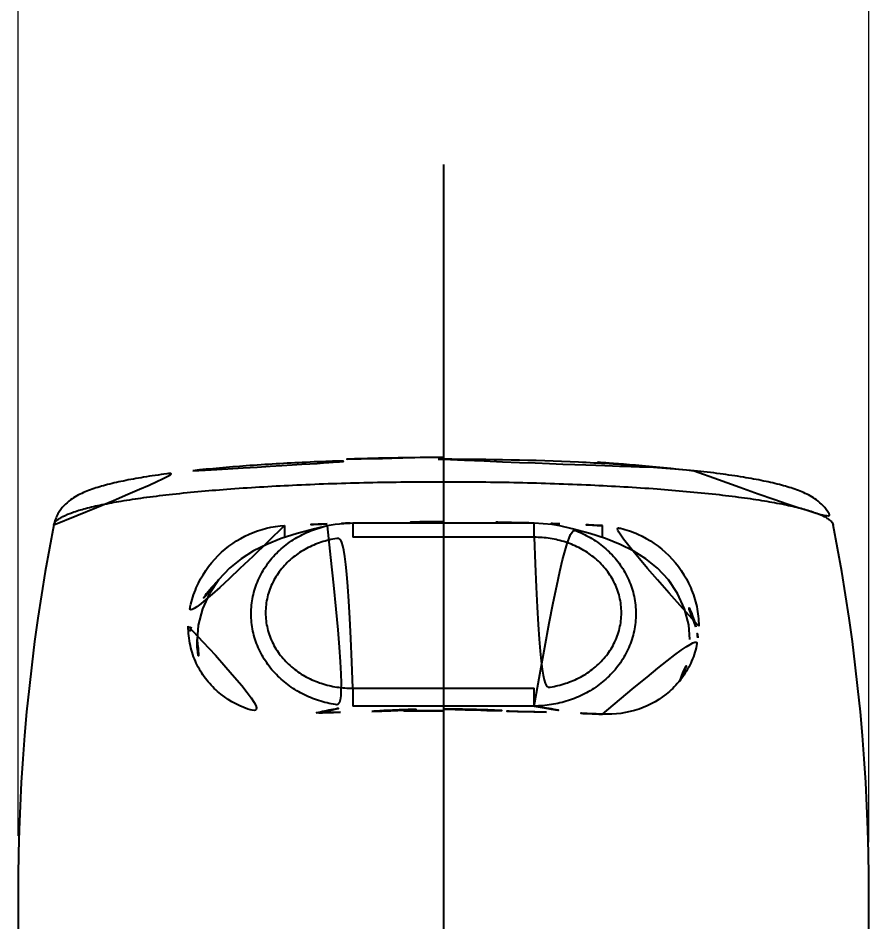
# Model space of a CAD drawing. Extents: x 16296660632 to 16296673174, y -37409619871 to -37409617131.
# Drawn here: x 16296672542.6 to 16296672595.6, y -37409617283.7 to -37409617227.4 of the extents above; entities that cross this region are included whole.
import ezdxf

# ---------------------------------------------------------------- set-up
doc = ezdxf.new("R2010")
doc.units = 0
doc.header["$LTSCALE"] = 10
doc.header["$MEASUREMENT"] = 0
doc.header["$PDMODE"] = 3
doc.header["$PDSIZE"] = -10
doc.linetypes.add('CENTER', pattern=[2, 1.25, -0.25, 0.25, -0.25])
doc.layers.get('0').update_dxf_attribs({"linetype": 'CONTINUOUS'})
doc.layers.get('DEFPOINTS').update_dxf_attribs({"linetype": 'CONTINUOUS'})
for name, color, linetype in [('3500S01', 7, 'CONTINUOUS'), ('COLOR9_1', 7, 'CONTINUOUS'), ('标注', 1, 'CONTINUOUS')]:
    doc.layers.add(name, color=color, linetype=linetype)
doc.styles.add('Daelim Dimension', font='', dxfattribs={"height": 1})
doc.styles.get('Daelim Dimension').set_extended_font_data('나눔고딕')
doc.dimstyles.new('DEFAULT', dxfattribs={"dimscale": 2, "dimtxt": 2, "dimasz": 2, "dimexe": 0, "dimexo": 2, "dimgap": 1, "dimtad": 1, "dimdec": 1, "dimzin": 9, "dimdsep": 46, "dimtxsty": 'Daelim Dimension', "dimcen": 0.5, "dimclrd": 252, "dimclre": 252, "dimclrt": 3, "dimadec": 1, "dimazin": 0, "dimtfac": 1, "dimtdec": 1, "dimtix": 1, "dimtmove": 0, "dimatfit": 3, "dimfxl": 1, "dimtolj": 1, "dimtzin": 1, "dimlwd": 9, "dimlwe": 9, "dimarcsym": 0})

# ---------------------------------------------------------------- blocks, each defined once
blk = doc.blocks.new('*D14')
at = {"color": 5, "lineweight": 9, "ltscale": 0.5, "transparency": 16777216}
for p, q in [((16296672542.57642, -37409617278.337593), (16296672542.57642, -37409617209.295807)), ((16296672546.57642, -37409617209.295807), (16296672591.57205, -37409617209.295807)), ((16296672595.57205, -37409617278.736488), (16296672595.57205, -37409617209.295807))]:
    blk.add_line(p, q, dxfattribs=at)
at = {"color": 5, "ltscale": 0.5, "transparency": 16777216}
for points in [[(16296672546.57642, -37409617208.629143), (16296672546.57642, -37409617209.962471), (16296672542.57642, -37409617209.295807)], [(16296672591.57205, -37409617208.629143), (16296672591.57205, -37409617209.962471), (16296672595.57205, -37409617209.295807)]]:
    blk.add_solid(points, dxfattribs=at)
at = {"layer": 'DEFPOINTS', "color": 0, "ltscale": 0.5, "transparency": 16777216}
for p in [(16296672595.57205, -37409617209.295807), (16296672542.57642, -37409617282.337593), (16296672595.57205, -37409617282.736488)]:
    blk.add_point(p, dxfattribs=at)
at = {"color": 7, "ltscale": 0.5, "transparency": 16777216, "insert": (16296672569.07423, -37409617196.394524), "char_height": 20, "attachment_point": 5, "style": 'Daelim Dimension'}
blk.add_mtext('\\A1;53', dxfattribs=at)

msp = doc.modelspace()

# ---------------------------------------------------------------- linework, layer by layer
at = {"layer": '3500S01', "color": 9, "linetype": 'Continuous'}
for p, q in [((16296672568.74999, -37409617254.890923), (16296672569.075399, -37409617254.890663)), ((16296672553.460461, -37409617255.6008), (16296672553.46174, -37409617255.600662)), ((16296672568.725731, -37409617256.28463), (16296672569.075399, -37409617256.284363)), ((16296672569.075399, -37409617256.284363), (16296672569.07518, -37409617258.787064)), ((16296672559.175369, -37409617259.021584), (16296672559.175369, -37409617259.763237)), ((16296672578.97543, -37409617259.763168), (16296672578.97543, -37409617259.021584)), ((16296672554.92152, -37409617262.61116), (16296672554.92152, -37409617262.561531)), ((16296672569.075159, -37409617270.545113), (16296672569.075399, -37409617302.876106))]:
    msp.add_line(p, q, dxfattribs=at)
at = {"layer": '3500S01', "color": 7, "linetype": 'Continuous'}
for centre, radius, start, end in [((16296672569.08111, -37409617399.86322), 145.105655, 90.00229494, 96.17938101), ((16296672569.069691, -37409617399.863213), 145.105646, 83.82051034, 89.99770506), ((16296672569.03492, -37409617470.90786), 212.120968, 89.9890717, 91.4266228), ((16296672569.083639, -37409617473.517609), 214.730716, 88.58212801, 90.00218566), ((16296672660.90843, -37409617281.84581), 118.333027, 168.85867462, 191.61754995), ((16296672567.98329, -37409617437.020187), 178.216395, 91.98147201, 92.832892), ((16296672568.597521, -37409617453.572052), 194.779601, 91.56818756, 91.99371948), ((16296672569.50358, -37409617455.170593), 196.378908, 88.00791877, 88.43039229), ((16296672570.00491, -37409617440.888153), 182.087665, 87.176189, 88.00933859), ((16296672477.242371, -37409617281.84581), 118.333027, 348.38245005, 11.14132538), ((16296672559.124611, -37409617266.773438), 5.950305, 134.9399575, 165.8220605), ((16296672559.42584, -37409617267.071373), 6.373982, 133.9074196, 134.9648401), ((16296672578.724541, -37409617267.071793), 6.37457, 45.0352373, 46.1086506), ((16296672579.02618, -37409617266.773453), 5.950315, 14.1905826, 45.0600425), ((16296672559.114849, -37409617266.768883), 5.939728, 165.8414356, 172.2734607), ((16296672579.036699, -37409617266.768692), 5.938953, 7.3195564, 14.1711807), ((16296672569.061449, -37409617496.809547), 226.265672, 89.99639366, 91.62252893), ((16296672569.139179, -37409617493.282722), 222.738857, 88.36458088, 90.01639245), ((16296672568.38518, -37409617470.864502), 200.311893, 91.63936419, 92.63520422), ((16296672569.93392, -37409617466.354797), 195.799231, 87.35331308, 88.37211835)]:
    msp.add_arc(centre, radius, start, end, dxfattribs=at)
at = {"layer": '3500S01', "color": 9, "linetype": 'Continuous'}
for points, knots in [([(16296672553.46175, -37409617255.600662), (16296672554.56398, -37409617255.48127), (16296672556.91345, -37409617255.276314), (16296672562.008699, -37409617254.980728), (16296672566.00437, -37409617254.895409), (16296672568.74999, -37409617254.890923)], [0, 0, 0, 0, 0.217241411, 0.462005798, 1, 1, 1, 1]), ([(16296672569.075399, -37409617254.890663), (16296672571.87919, -37409617254.890663), (16296672575.96072, -37409617254.972748), (16296672581.16457, -37409617255.270462), (16296672583.56432, -37409617255.478844), (16296672584.68927, -37409617255.600693)], [0, 0, 0, 0, 0.537952994, 0.782897487, 1, 1, 1, 1]), ([(16296672544.805639, -37409617258.979988), (16296672544.82559, -37409617258.878548), (16296672544.938999, -37409617258.728989), (16296672545.14324, -37409617258.573433), (16296672545.46826, -37409617258.385727), (16296672546.01527, -37409617258.167778), (16296672546.832319, -37409617257.926788), (16296672547.85174, -37409617257.69471), (16296672549.06481, -37409617257.473213), (16296672550.46113, -37409617257.265137), (16296672552.648741, -37409617256.996597), (16296672555.735889, -37409617256.718529), (16296672559.78038, -37409617256.476608), (16296672564.16526, -37409617256.324417), (16296672567.185591, -37409617256.287148), (16296672568.725731, -37409617256.28463)], [0, 0, 0, 0, 0.012743165, 0.021392216, 0.031884131, 0.058782604, 0.093780719, 0.136805334, 0.187589691, 0.245745556, 0.310793091, 0.459238973, 0.62771653, 0.810159985, 1, 1, 1, 1]), ([(16296672569.07584, -37409617256.28434), (16296672570.632351, -37409617256.284348), (16296672573.68816, -37409617256.317413), (16296672578.12851, -37409617256.465118), (16296672582.231371, -37409617256.704613), (16296672585.366579, -37409617256.982521), (16296672587.59042, -37409617257.25164), (16296672589.010759, -37409617257.460854), (16296672590.245159, -37409617257.683563), (16296672591.28264, -37409617257.917419), (16296672592.11425, -37409617258.160294), (16296672592.670971, -37409617258.380157), (16296672593.001841, -37409617258.569557), (16296672593.209459, -37409617258.72628), (16296672593.32497, -37409617258.877411), (16296672593.345169, -37409617258.980003)], [0, 0, 0, 0, 0.189144828, 0.371322596, 0.539831873, 0.688511204, 0.753706438, 0.812017536, 0.862946884, 0.906097659, 0.94119227, 0.968143513, 0.978646942, 0.987294771, 1, 1, 1, 1])]:
    msp.add_open_spline(points, degree=3, knots=knots, dxfattribs=at)
at = {"layer": '3500S01', "color": 7, "linetype": 'Continuous'}
for points, knots in [([(16296672544.80563, -37409617258.979973), (16296672544.85284, -37409617258.74028), (16296672545.0135, -37409617258.304443), (16296672545.39814, -37409617257.790329), (16296672545.81452, -37409617257.424568), (16296672546.36318, -37409617257.082962), (16296672547.0944, -37409617256.768303), (16296672548.06259, -37409617256.477158), (16296672549.17207, -37409617256.222771), (16296672550.448589, -37409617255.992088), (16296672551.896589, -37409617255.780899), (16296672552.920731, -37409617255.659264), (16296672553.46047, -37409617255.600792)], [0, 0, 0, 0, 0.074739671, 0.139249363, 0.194630203, 0.24333863, 0.336445585, 0.437130133, 0.552374419, 0.684503055, 0.833903994, 1, 1, 1, 1]), ([(16296672584.691139, -37409617255.600883), (16296672585.23082, -37409617255.659348), (16296672586.254869, -37409617255.780983), (16296672587.702709, -37409617255.992172), (16296672588.979111, -37409617256.222847), (16296672590.08847, -37409617256.477226), (16296672591.056561, -37409617256.768379), (16296672591.78772, -37409617257.082993), (16296672592.33638, -37409617257.424599), (16296672592.752661, -37409617257.790413), (16296672593.13735, -37409617258.304466), (16296672593.297951, -37409617258.740257), (16296672593.345169, -37409617258.979973)], [0, 0, 0, 0, 0.166093018, 0.315492073, 0.447617936, 0.562860067, 0.663543886, 0.75665063, 0.805356518, 0.860757457, 0.925249696, 1, 1, 1, 1]), ([(16296672559.175369, -37409617259.021584), (16296672558.418289, -37409617259.059113), (16296672556.885719, -37409617259.43486), (16296672554.91979, -37409617260.79921), (16296672553.76141, -37409617262.493301), (16296672553.26313, -37409617264.051163), (16296672553.17536, -37409617264.870743), (16296672553.1754, -37409617265.275589)], [0, 0, 0, 0, 0.239689977, 0.485571691, 0.741635084, 0.871983133, 1, 1, 1, 1]), ([(16296672584.975401, -37409617265.274277), (16296672584.9753, -37409617264.869461), (16296672584.887501, -37409617264.050018), (16296672584.38871, -37409617262.492622), (16296672583.2325, -37409617260.799057), (16296672581.575081, -37409617259.652969), (16296672580.112869, -37409617259.151108), (16296672579.354259, -37409617259.040359), (16296672578.975401, -37409617259.021584)], [0, 0, 0, 0, 0.127892505, 0.258093357, 0.513837899, 0.759537915, 0.880161514, 1, 1, 1, 1]), ([(16296672553.1754, -37409617265.275589), (16296672553.175449, -37409617265.681473), (16296672553.26041, -37409617266.477043), (16296672553.636181, -37409617267.589203), (16296672554.21871, -37409617268.560478), (16296672555.223289, -37409617269.642532), (16296672556.882721, -37409617270.593613), (16296672558.40835, -37409617270.800003), (16296672559.1754, -37409617270.764442)], [0, 0, 0, 0, 0.134051662, 0.26175473, 0.384832841, 0.505240642, 0.746393751, 1, 1, 1, 1]), ([(16296672578.97542, -37409617270.76445), (16296672579.74259, -37409617270.800003), (16296672581.26829, -37409617270.593437), (16296672582.92804, -37409617269.642189), (16296672583.932449, -37409617268.559837), (16296672584.51532, -37409617267.58815), (16296672584.89053, -37409617266.475731), (16296672584.975491, -37409617265.679977), (16296672584.975401, -37409617265.274277)], [0, 0, 0, 0, 0.253612225, 0.494721284, 0.615199797, 0.738215054, 0.866030534, 1, 1, 1, 1])]:
    msp.add_open_spline(points, degree=3, knots=knots, dxfattribs=at)
at = {"layer": 'COLOR9_1', "color": 7, "linetype": 'Continuous'}
for p, q in [((16296672561.83544, -37409617259.030991), (16296672561.824751, -37409617259.033333)), ((16296672574.716379, -37409617258.858932), (16296672563.43442, -37409617258.858932)), ((16296672576.32609, -37409617259.03334), (16296672576.315901, -37409617259.031113))]:
    msp.add_line(p, q, dxfattribs=at)
at = {"layer": 'COLOR9_1', "color": 9, "linetype": 'Continuous'}
for p, q in [((16296672563.43442, -37409617258.858932), (16296672563.43442, -37409617259.745354)), ((16296672574.716379, -37409617259.745354), (16296672574.716379, -37409617258.858932)), ((16296672574.716379, -37409617259.745354), (16296672563.43442, -37409617259.745354)), ((16296672563.43442, -37409617269.148888), (16296672563.43442, -37409617270.25782)), ((16296672563.43442, -37409617269.148888), (16296672574.716379, -37409617269.148888)), ((16296672574.716379, -37409617270.25782), (16296672574.716379, -37409617269.148888)), ((16296672574.716579, -37409617270.25782), (16296672563.434219, -37409617270.25782))]:
    msp.add_line(p, q, dxfattribs=at)
at = {"layer": 'COLOR9_1', "color": 7, "linetype": 'Continuous'}
for points in [[(16296672561.824751, -37409617259.033333), (16296672561.056789, -37409617259.21212), (16296672559.95594, -37409617259.508888), (16296672558.970921, -37409617259.829857), (16296672558.074551, -37409617260.187637), (16296672557.24896, -37409617260.59726), (16296672556.4744, -37409617261.082947), (16296672555.73946, -37409617261.676659), (16296672555.063061, -37409617262.401382), (16296672554.489559, -37409617263.251328), (16296672554.059059, -37409617264.203201), (16296672553.802099, -37409617265.209671), (16296672553.72554, -37409617266.111603)], [(16296672563.43442, -37409617258.858932), (16296672562.31937, -37409617258.941399), (16296672561.83552, -37409617259.030579)], [(16296672576.315729, -37409617259.03067), (16296672575.83581, -37409617258.942047), (16296672574.716379, -37409617258.858932)], [(16296672584.425261, -37409617266.111847), (16296672584.34753, -37409617265.20256), (16296672584.08939, -37409617264.196533), (16296672583.657841, -37409617263.24527), (16296672583.083731, -37409617262.396393), (16296672582.407261, -37409617261.67289), (16296672581.67251, -37409617261.080193), (16296672580.89822, -37409617260.595253), (16296672580.072781, -37409617260.186096), (16296672579.176559, -37409617259.828667), (16296672578.19169, -37409617259.50795), (16296672577.09104, -37409617259.211388), (16296672576.32609, -37409617259.03334)]]:
    msp.add_lwpolyline(points, dxfattribs=at)
for centre, radius, start, end in [((16296672559.148211, -37409617266.150146), 5.422809, 179.5925896, 207.4397634), ((16296672579.00218, -37409617266.150093), 5.423217, 331.9135505, 0.4039134)]:
    msp.add_arc(centre, radius, start, end, dxfattribs=at)
at = {"layer": 'COLOR9_1', "color": 9, "linetype": 'Continuous'}
for points, knots in [([(16296672561.82477, -37409617259.033379), (16296672561.47312, -37409617259.110847), (16296672560.953449, -37409617259.269043), (16296672560.29529, -37409617259.562714), (16296672559.66466, -37409617259.910309), (16296672558.936569, -37409617260.444962), (16296672558.317711, -37409617261.103561), (16296672557.905399, -37409617261.693069), (16296672557.55262, -37409617262.319839), (16296672557.23218, -37409617263.165733), (16296672557.06336, -37409617264.238029), (16296672557.120159, -37409617265.323631), (16296672557.39798, -37409617266.376091), (16296672557.882271, -37409617267.352432), (16296672558.54542, -37409617268.218437), (16296672559.356689, -37409617268.948357), (16296672560.282249, -37409617269.526016), (16296672561.289801, -37409617269.943207), (16296672562.349449, -37409617270.194), (16296672563.072889, -37409617270.254349), (16296672563.434071, -37409617270.25753)], [0, 0, 0, 0, 0.062436469, 0.093654816, 0.124857955, 0.187166013, 0.249425311, 0.280577662, 0.311730658, 0.373967652, 0.436257593, 0.498630828, 0.561110507, 0.623691503, 0.686374467, 0.749126044, 0.811900271, 0.874658552, 0.937370604, 1, 1, 1, 1]), ([(16296672574.71673, -37409617270.25753), (16296672575.077909, -37409617270.254356), (16296672575.80138, -37409617270.193977), (16296672576.86108, -37409617269.943138), (16296672577.86878, -37409617269.525978), (16296672578.794451, -37409617268.948143), (16296672579.605789, -37409617268.21801), (16296672580.268999, -37409617267.351761), (16296672580.753059, -37409617266.37516), (16296672581.03105, -37409617265.322617), (16296672581.087139, -37409617264.236969), (16296672580.91844, -37409617263.164742), (16296672580.597811, -37409617262.319023), (16296672580.24498, -37409617261.69239), (16296672579.832689, -37409617261.103027), (16296672579.21389, -37409617260.444633), (16296672578.48588, -37409617259.910187), (16296672577.855339, -37409617259.56266), (16296672577.197269, -37409617259.26902), (16296672576.677679, -37409617259.110817), (16296672576.326071, -37409617259.033379)], [0, 0, 0, 0, 0.062629142, 0.125346208, 0.188112481, 0.250896075, 0.313661788, 0.376355771, 0.438947621, 0.501432093, 0.563806689, 0.626092605, 0.68832089, 0.719469398, 0.750618348, 0.812861692, 0.875158673, 0.90635715, 0.93757117, 1, 1, 1, 1]), ([(16296672563.43442, -37409617269.148888), (16296672563.10083, -37409617269.147163), (16296672562.43259, -37409617269.099297), (16296672561.45504, -37409617268.867287), (16296672560.529869, -37409617268.476067), (16296672559.689871, -37409617267.925743), (16296672559.093081, -37409617267.337791), (16296672558.69739, -37409617266.802322), (16296672558.446791, -37409617266.370308), (16296672558.246849, -37409617265.912857), (16296672558.052851, -37409617265.277557), (16296672557.950411, -37409617264.446892), (16296672558.073059, -37409617263.451317), (16296672558.42136, -37409617262.510437), (16296672558.97443, -37409617261.672867), (16296672559.68984, -37409617260.968651), (16296672560.52989, -37409617260.418114), (16296672561.45503, -37409617260.026978), (16296672562.43259, -37409617259.794853), (16296672563.10083, -37409617259.747299), (16296672563.43442, -37409617259.745354)], [0, 0, 0, 0, 0.062696866, 0.125369137, 0.187993552, 0.25054636, 0.31301323, 0.344254237, 0.375474652, 0.406676972, 0.437863567, 0.500103291, 0.562341974, 0.624624994, 0.686990159, 0.749455324, 0.81200685, 0.874630644, 0.937302632, 1, 1, 1, 1]), ([(16296672574.716379, -37409617259.745354), (16296672575.049971, -37409617259.74707), (16296672575.71821, -37409617259.79493), (16296672576.695761, -37409617260.026947), (16296672577.620939, -37409617260.418159), (16296672578.46093, -37409617260.968498), (16296672579.05772, -37409617261.556442), (16296672579.453409, -37409617262.091904), (16296672579.70401, -37409617262.523933), (16296672579.90395, -37409617262.981369), (16296672580.09795, -37409617263.616676), (16296672580.20039, -37409617264.447342), (16296672580.07773, -37409617265.442917), (16296672579.729441, -37409617266.383797), (16296672579.176371, -37409617267.221359), (16296672578.46096, -37409617267.925583), (16296672577.620911, -37409617268.476128), (16296672576.69577, -37409617268.867264), (16296672575.71821, -37409617269.09938), (16296672575.049971, -37409617269.146927), (16296672574.716379, -37409617269.148888)], [0, 0, 0, 0, 0.062696862, 0.125369134, 0.187993548, 0.250546355, 0.313013225, 0.344254231, 0.375474647, 0.406676967, 0.437863563, 0.500103284, 0.562341969, 0.62462499, 0.686990153, 0.749455318, 0.812006846, 0.874630641, 0.937302628, 1, 1, 1, 1]), ([(16296672561.14966, -37409617270.68821), (16296672561.493879, -37409617270.605202), (16296672562.253201, -37409617270.447838), (16296672563.01791, -37409617270.320808), (16296672563.434099, -37409617270.257523)], [0, 0, 0, 0, 0.456853951, 1, 1, 1, 1]), ([(16296672574.7167, -37409617270.257523), (16296672575.132891, -37409617270.320808), (16296672575.8976, -37409617270.447838), (16296672576.656919, -37409617270.605202), (16296672577.001141, -37409617270.68821)], [0, 0, 0, 0, 0.543145576, 1, 1, 1, 1])]:
    msp.add_open_spline(points, degree=3, knots=knots, dxfattribs=at)
at = {"layer": 'COLOR9_1', "color": 7, "linetype": 'Continuous'}
for points, knots in [([(16296672564.60253, -37409617270.591026), (16296672564.940479, -37409617270.566872), (16296672565.645981, -37409617270.525108), (16296672567.136841, -37409617270.4655), (16296672568.29018, -37409617270.448624), (16296672569.07552, -37409617270.448624)], [0, 0, 0, 0, 0.227082559, 0.473635156, 1, 1, 1, 1]), ([(16296672569.07552, -37409617270.448624), (16296672569.86083, -37409617270.448624), (16296672571.01412, -37409617270.4655), (16296672572.50493, -37409617270.525124), (16296672573.2104, -37409617270.566879), (16296672573.54833, -37409617270.591042)], [0, 0, 0, 0, 0.526365863, 0.772917851, 1, 1, 1, 1])]:
    msp.add_open_spline(points, degree=3, knots=knots, dxfattribs=at)
at = {"layer": '标注', "linetype": 'CENTER', "ltscale": 10}
msp.add_line((16296672569.075399, -37409617236.531151), (16296672569.075399, -37409617595.190659), dxfattribs=at)

# ---------------------------------------------------------------- dimensions: what is measured, and where the dimension line sits
at = {"color": 5, "ltscale": 0.5}
dim = msp.add_linear_dim(base=(16296672595.57205, -37409617209.295807), p1=(16296672542.57642, -37409617282.337593), p2=(16296672595.57205, -37409617282.736488), dimstyle='DEFAULT', override={"dimtxt": 10, "dimclrd": 5, "dimclre": 5, "dimclrt": 7}, dxfattribs=at)
dim.commit()
dim.dimension.update_dxf_attribs({"geometry": '*D14', "text_midpoint": (16296672569.07423, -37409617196.394524)})

doc.saveas('drawing.dxf')
